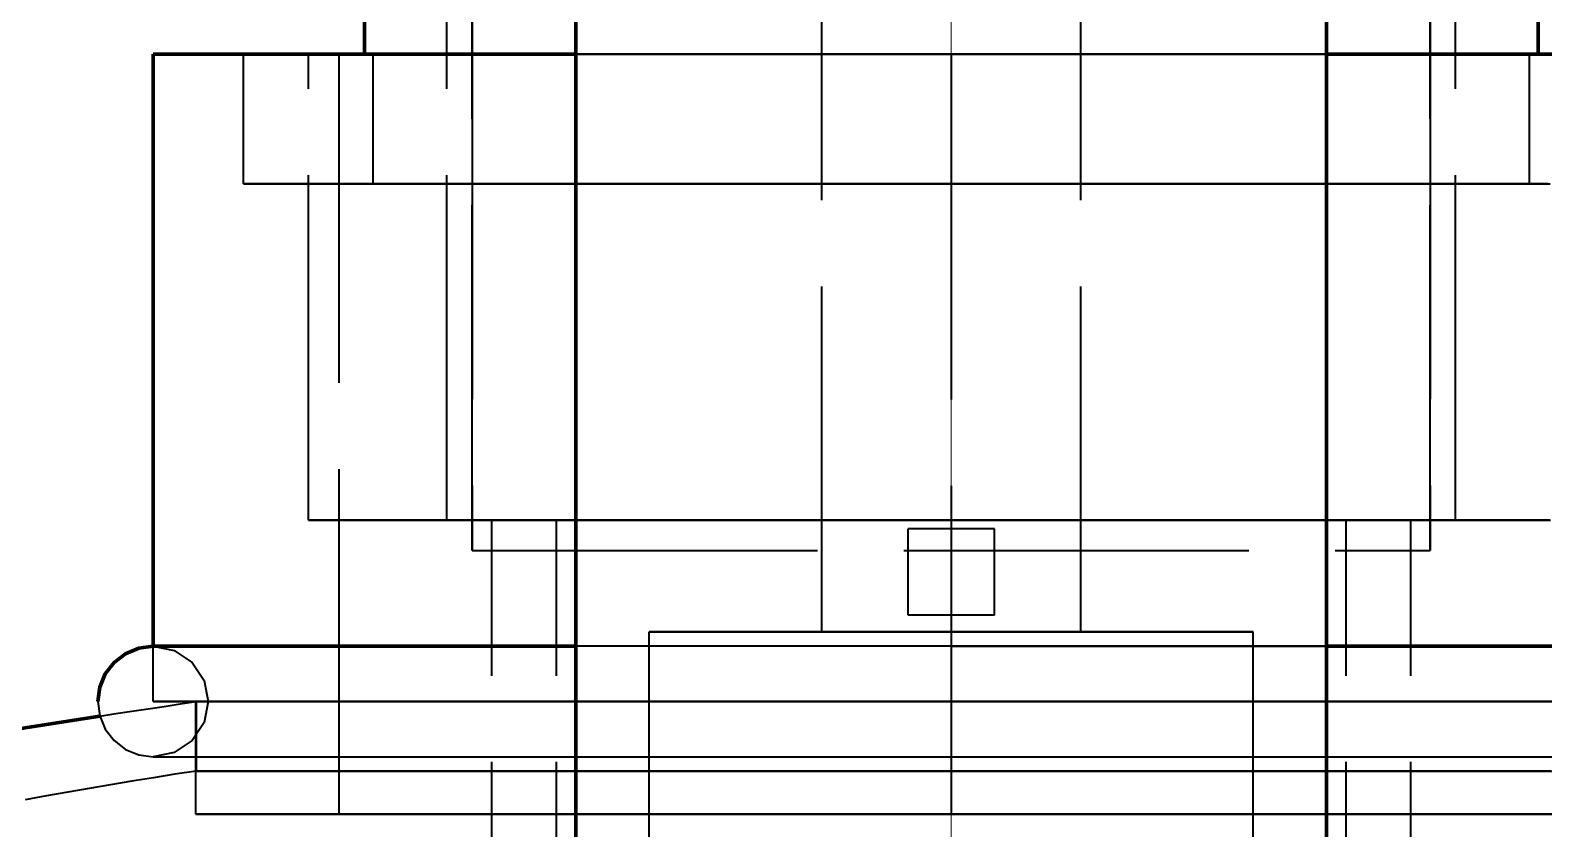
# Model space of a CAD drawing. Header units: millimetres. Extents: x 0 to 2382, y 0 to 420.
# Drawn here: x 306.23 to 323.77, y 339.25 to 348.5 of the extents above; entities that cross this region are included whole.
import ezdxf

# ---------------------------------------------------------------- set-up
doc = ezdxf.new("R2010")
doc.units = ezdxf.units.MM
doc.linetypes.add('IRAM-E-TRAZOS', pattern=[5, 4, -1])
doc.linetypes.add('IRAM-F-TRAZO-PUNTO', pattern=[20, 15, -2, 1, -2])
for name, color, linetype, lineweight in [('01-VISIBLE', 7, 'CONTINUOUS', 70), ('02-OCULTA', 4, 'IRAM-E-TRAZOS', 35), ('03-EJE', 1, 'IRAM-F-TRAZO-PUNTO', 18)]:
    doc.layers.add(name, color=color, linetype=linetype, lineweight=lineweight)

msp = doc.modelspace()

# ---------------------------------------------------------------- linework, layer by layer
at = {"layer": '01-VISIBLE'}
for p, q in [((310.103, 348.221), (310.103, 350.271)), ((323.703, 348.221), (323.703, 350.271)), ((307.653, 341.361), (307.653, 348.221))]:
    msp.add_line(p, q, dxfattribs=at)
for points in [[(312.553, 339.146), (312.553, 339.396), (312.553, 339.646), (312.553, 339.896), (312.553, 340.146), (312.553, 340.396), (312.553, 340.646), (312.553, 340.896), (312.553, 341.146), (312.553, 341.396), (312.553, 341.646), (312.553, 341.896), (312.553, 342.146), (312.553, 342.396), (312.553, 342.646), (312.553, 342.896), (312.553, 343.146), (312.553, 343.396), (312.553, 343.646), (312.553, 343.896), (312.553, 344.146), (312.553, 344.396), (312.553, 344.646), (312.553, 344.896), (312.553, 345.146), (312.553, 345.396), (312.553, 345.646), (312.553, 345.896), (312.553, 346.146), (312.553, 346.396), (312.553, 346.646), (312.553, 346.896), (312.553, 347.146), (312.553, 347.396), (312.553, 347.646), (312.553, 347.896), (312.553, 348.146), (312.553, 348.396), (312.553, 348.646)], [(321.253, 339.146), (321.253, 339.396), (321.253, 339.646), (321.253, 339.896), (321.253, 340.146), (321.253, 340.396), (321.253, 340.646), (321.253, 340.896), (321.253, 341.146), (321.253, 341.396), (321.253, 341.646), (321.253, 341.896), (321.253, 342.146), (321.253, 342.396), (321.253, 342.646), (321.253, 342.896), (321.253, 343.146), (321.253, 343.396), (321.253, 343.646), (321.253, 343.896), (321.253, 344.146), (321.253, 344.396), (321.253, 344.646), (321.253, 344.896), (321.253, 345.146), (321.253, 345.396), (321.253, 345.646), (321.253, 345.896), (321.253, 346.146), (321.253, 346.396), (321.253, 346.646), (321.253, 346.896), (321.253, 347.146), (321.253, 347.396), (321.253, 347.646), (321.253, 347.896), (321.253, 348.146), (321.253, 348.396), (321.253, 348.646)], [(307.653, 348.221), (307.911, 348.221), (308.169, 348.221), (308.427, 348.221), (308.685, 348.221), (308.943, 348.221), (309.201, 348.221), (309.459, 348.221), (309.716, 348.221), (309.974, 348.221), (310.232, 348.221), (310.49, 348.221), (310.748, 348.221), (311.006, 348.221), (311.264, 348.221), (311.522, 348.221), (311.78, 348.221), (312.038, 348.221), (312.295, 348.221), (312.553, 348.221)], [(321.253, 348.221), (321.511, 348.221), (321.769, 348.221), (322.027, 348.221), (322.285, 348.221), (322.543, 348.221), (322.801, 348.221), (323.059, 348.221), (323.316, 348.221), (323.574, 348.221), (323.832, 348.221), (324.09, 348.221), (324.348, 348.221), (324.606, 348.221), (324.864, 348.221), (325.122, 348.221), (325.38, 348.221), (325.638, 348.221), (325.895, 348.221), (326.153, 348.221)], [(307.653, 341.361), (307.488, 341.34), (307.333, 341.276), (307.201, 341.174), (307.099, 341.041), (307.035, 340.887), (307.013, 340.721)], [(309.809, 341.361), (309.54, 341.361), (309.27, 341.361), (309.001, 341.361), (308.731, 341.361), (308.462, 341.361), (308.192, 341.361), (307.923, 341.361), (307.653, 341.361)], [(312.553, 341.361), (312.295, 341.361), (312.038, 341.361), (311.78, 341.361), (311.522, 341.361), (311.264, 341.361), (311.006, 341.361), (310.748, 341.361), (310.49, 341.361), (310.232, 341.361), (309.974, 341.361), (309.716, 341.361), (309.459, 341.361), (309.201, 341.361), (308.943, 341.361), (308.685, 341.361), (308.427, 341.361), (308.169, 341.361), (307.911, 341.361), (307.653, 341.361)], [(326.153, 341.361), (325.895, 341.361), (325.638, 341.361), (325.38, 341.361), (325.122, 341.361), (324.864, 341.361), (324.606, 341.361), (324.348, 341.361), (324.09, 341.361), (323.832, 341.361), (323.574, 341.361), (323.316, 341.361), (323.059, 341.361), (322.801, 341.361), (322.543, 341.361), (322.285, 341.361), (322.027, 341.361), (321.769, 341.361), (321.511, 341.361), (321.253, 341.361)], [(306.047, 340.396), (306.294, 340.437), (306.541, 340.476), (306.789, 340.515), (307.036, 340.553)]]:
    msp.add_lwpolyline(points, dxfattribs=at)
at = {"layer": '02-OCULTA'}
for p, q in [((315.403, 341.53), (315.403, 356.88)), ((318.403, 341.53), (318.403, 356.88)), ((311.353, 354.126), (311.353, 348.224)), ((311.353, 348.221), (311.353, 354.121)), ((322.453, 354.126), (322.453, 348.224)), ((322.453, 348.221), (322.453, 354.121)), ((311.059, 348.221), (311.059, 350.271)), ((322.747, 348.221), (322.747, 350.271)), ((308.703, 346.721), (308.703, 348.221)), ((309.453, 342.821), (309.453, 348.221)), ((309.809, 339.415), (309.809, 348.221)), ((310.203, 346.721), (310.203, 348.221)), ((311.059, 342.821), (311.059, 348.221)), ((311.353, 348.224), (311.353, 342.471)), ((311.353, 348.224), (322.453, 348.224)), ((322.453, 348.221), (311.353, 348.221)), ((311.353, 342.471), (311.353, 348.221)), ((316.903, 348.221), (316.903, 339.415)), ((322.453, 348.224), (322.453, 342.471)), ((322.453, 342.471), (322.453, 348.221)), ((322.747, 342.821), (322.747, 348.221)), ((323.603, 346.721), (323.603, 348.221)), ((311.578, 166.021), (311.578, 342.821)), ((312.328, 166.021), (312.328, 342.821)), ((316.403, 341.721), (316.403, 342.721)), ((316.403, 341.721), (316.403, 342.721)), ((317.403, 342.721), (316.403, 342.721)), ((317.403, 341.721), (317.403, 342.721)), ((317.403, 341.721), (317.403, 342.721)), ((321.478, 166.021), (321.478, 342.821)), ((322.228, 166.021), (322.228, 342.821)), ((311.353, 342.471), (322.453, 342.471)), ((311.353, 342.471), (322.453, 342.471)), ((317.403, 341.721), (316.403, 341.721)), ((313.403, 339.08), (313.403, 341.53)), ((320.403, 339.08), (320.403, 341.53)), ((307.653, 340.721), (307.653, 341.361)), ((308.148, 339.415), (308.148, 340.721)), ((308.153, 340.721), (308.153, 339.915))]:
    msp.add_line(p, q, dxfattribs=at)
for points in [[(316.903, 348.221), (316.653, 348.221), (316.403, 348.221), (316.153, 348.221), (315.903, 348.221), (315.653, 348.221), (315.403, 348.221), (315.153, 348.221), (314.903, 348.221), (314.653, 348.221), (314.403, 348.221), (314.153, 348.221), (313.903, 348.221), (313.653, 348.221), (313.403, 348.221), (313.153, 348.221), (312.903, 348.221), (312.653, 348.221), (312.403, 348.221), (312.153, 348.221), (311.903, 348.221), (311.653, 348.221), (311.403, 348.221), (311.153, 348.221), (310.903, 348.221), (310.653, 348.221), (310.403, 348.221), (310.153, 348.221), (309.903, 348.221), (309.653, 348.221), (309.403, 348.221), (309.153, 348.221), (308.903, 348.221), (308.653, 348.221), (308.403, 348.221), (308.153, 348.221), (307.903, 348.221), (307.653, 348.221)], [(316.903, 348.221), (316.647, 348.221), (316.391, 348.221), (316.135, 348.221), (315.878, 348.221), (315.622, 348.221), (315.366, 348.221), (315.11, 348.221), (314.853, 348.221), (314.597, 348.221), (314.341, 348.221), (314.085, 348.221), (313.828, 348.221), (313.572, 348.221), (313.316, 348.221), (313.06, 348.221), (312.803, 348.221), (312.547, 348.221), (312.291, 348.221), (312.035, 348.221), (311.778, 348.221), (311.522, 348.221), (311.266, 348.221), (311.01, 348.221), (310.753, 348.221), (310.497, 348.221), (310.241, 348.221), (309.985, 348.221), (309.728, 348.221), (309.472, 348.221), (309.216, 348.221), (308.96, 348.221), (308.703, 348.221)], [(308.703, 348.221), (308.956, 348.221), (309.208, 348.221), (309.46, 348.221), (309.713, 348.221), (309.965, 348.221), (310.217, 348.221), (310.469, 348.221), (310.722, 348.221), (310.974, 348.221), (311.226, 348.221), (311.479, 348.221), (311.731, 348.221), (311.983, 348.221), (312.236, 348.221), (312.488, 348.221), (312.74, 348.221), (312.993, 348.221), (313.245, 348.221), (313.497, 348.221), (313.749, 348.221), (314.002, 348.221), (314.254, 348.221), (314.506, 348.221), (314.759, 348.221), (315.011, 348.221), (315.263, 348.221), (315.516, 348.221), (315.768, 348.221), (316.02, 348.221), (316.273, 348.221), (316.525, 348.221), (316.777, 348.221), (317.029, 348.221), (317.282, 348.221), (317.534, 348.221), (317.786, 348.221), (318.039, 348.221), (318.291, 348.221), (318.543, 348.221), (318.796, 348.221), (319.048, 348.221), (319.3, 348.221), (319.553, 348.221), (319.805, 348.221), (320.057, 348.221), (320.309, 348.221), (320.562, 348.221), (320.814, 348.221), (321.066, 348.221), (321.319, 348.221), (321.571, 348.221), (321.823, 348.221), (322.076, 348.221), (322.328, 348.221), (322.58, 348.221), (322.833, 348.221), (323.085, 348.221), (323.337, 348.221), (323.589, 348.221), (323.842, 348.221)], [(316.903, 348.221), (316.646, 348.221), (316.39, 348.221), (316.133, 348.221), (315.876, 348.221), (315.619, 348.221), (315.362, 348.221), (315.105, 348.221), (314.848, 348.221), (314.591, 348.221), (314.334, 348.221), (314.077, 348.221), (313.821, 348.221), (313.564, 348.221), (313.307, 348.221), (313.05, 348.221), (312.793, 348.221), (312.536, 348.221), (312.279, 348.221), (312.022, 348.221), (311.765, 348.221), (311.509, 348.221), (311.252, 348.221), (310.995, 348.221), (310.738, 348.221), (310.481, 348.221), (310.224, 348.221), (309.967, 348.221), (309.71, 348.221), (309.453, 348.221)], [(309.453, 348.221), (309.706, 348.221), (309.958, 348.221), (310.211, 348.221), (310.464, 348.221), (310.716, 348.221), (310.969, 348.221), (311.221, 348.221), (311.474, 348.221), (311.726, 348.221), (311.979, 348.221), (312.231, 348.221), (312.484, 348.221), (312.736, 348.221), (312.989, 348.221), (313.241, 348.221), (313.494, 348.221), (313.747, 348.221), (313.999, 348.221), (314.252, 348.221), (314.504, 348.221), (314.757, 348.221), (315.009, 348.221), (315.262, 348.221), (315.514, 348.221), (315.767, 348.221), (316.019, 348.221), (316.272, 348.221), (316.525, 348.221), (316.777, 348.221), (317.03, 348.221), (317.282, 348.221), (317.535, 348.221), (317.787, 348.221), (318.04, 348.221), (318.292, 348.221), (318.545, 348.221), (318.797, 348.221), (319.05, 348.221), (319.302, 348.221), (319.555, 348.221), (319.808, 348.221), (320.06, 348.221), (320.313, 348.221), (320.565, 348.221), (320.818, 348.221), (321.07, 348.221), (321.323, 348.221), (321.575, 348.221), (321.828, 348.221), (322.08, 348.221), (322.333, 348.221), (322.586, 348.221), (322.838, 348.221), (323.091, 348.221), (323.343, 348.221), (323.596, 348.221), (323.848, 348.221)], [(316.903, 348.221), (316.65, 348.221), (316.397, 348.221), (316.143, 348.221), (315.89, 348.221), (315.637, 348.221), (315.383, 348.221), (315.13, 348.221), (314.876, 348.221), (314.623, 348.221), (314.37, 348.221), (314.116, 348.221), (313.863, 348.221), (313.61, 348.221), (313.356, 348.221), (313.103, 348.221), (312.85, 348.221), (312.596, 348.221), (312.343, 348.221), (312.09, 348.221), (311.836, 348.221), (311.583, 348.221), (311.329, 348.221), (311.076, 348.221), (310.823, 348.221), (310.569, 348.221), (310.316, 348.221), (310.063, 348.221), (309.809, 348.221)], [(309.809, 348.221), (310.063, 348.221), (310.316, 348.221), (310.569, 348.221), (310.823, 348.221), (311.076, 348.221), (311.329, 348.221), (311.583, 348.221), (311.836, 348.221), (312.09, 348.221), (312.343, 348.221), (312.596, 348.221), (312.85, 348.221), (313.103, 348.221), (313.356, 348.221), (313.61, 348.221), (313.863, 348.221), (314.116, 348.221), (314.37, 348.221), (314.623, 348.221), (314.876, 348.221), (315.13, 348.221), (315.383, 348.221), (315.637, 348.221), (315.89, 348.221), (316.143, 348.221), (316.397, 348.221), (316.65, 348.221), (316.903, 348.221), (317.157, 348.221), (317.41, 348.221), (317.663, 348.221), (317.917, 348.221), (318.17, 348.221), (318.423, 348.221), (318.677, 348.221), (318.93, 348.221), (319.184, 348.221), (319.437, 348.221), (319.69, 348.221), (319.944, 348.221), (320.197, 348.221), (320.45, 348.221), (320.704, 348.221), (320.957, 348.221), (321.21, 348.221), (321.464, 348.221), (321.717, 348.221), (321.97, 348.221), (322.224, 348.221), (322.477, 348.221), (322.731, 348.221), (322.984, 348.221), (323.237, 348.221), (323.491, 348.221), (323.744, 348.221), (323.997, 348.221)], [(316.903, 348.221), (316.651, 348.221), (316.4, 348.221), (316.148, 348.221), (315.896, 348.221), (315.644, 348.221), (315.392, 348.221), (315.14, 348.221), (314.889, 348.221), (314.637, 348.221), (314.385, 348.221), (314.133, 348.221), (313.881, 348.221), (313.629, 348.221), (313.377, 348.221), (313.126, 348.221), (312.874, 348.221), (312.622, 348.221), (312.37, 348.221), (312.118, 348.221), (311.866, 348.221), (311.614, 348.221), (311.363, 348.221), (311.111, 348.221), (310.859, 348.221), (310.607, 348.221), (310.355, 348.221), (310.103, 348.221)], [(310.103, 348.221), (310.355, 348.221), (310.607, 348.221), (310.859, 348.221), (311.111, 348.221), (311.363, 348.221), (311.614, 348.221), (311.866, 348.221), (312.118, 348.221), (312.37, 348.221), (312.622, 348.221), (312.874, 348.221), (313.126, 348.221), (313.377, 348.221), (313.629, 348.221), (313.881, 348.221), (314.133, 348.221), (314.385, 348.221), (314.637, 348.221), (314.889, 348.221), (315.14, 348.221), (315.392, 348.221), (315.644, 348.221), (315.896, 348.221), (316.148, 348.221), (316.4, 348.221), (316.651, 348.221), (316.903, 348.221), (317.155, 348.221), (317.407, 348.221), (317.659, 348.221), (317.911, 348.221), (318.163, 348.221), (318.414, 348.221), (318.666, 348.221), (318.918, 348.221), (319.17, 348.221), (319.422, 348.221), (319.674, 348.221), (319.926, 348.221), (320.177, 348.221), (320.429, 348.221), (320.681, 348.221), (320.933, 348.221), (321.185, 348.221), (321.437, 348.221), (321.689, 348.221), (321.94, 348.221), (322.192, 348.221), (322.444, 348.221), (322.696, 348.221), (322.948, 348.221), (323.2, 348.221), (323.451, 348.221), (323.703, 348.221)], [(316.903, 348.221), (316.646, 348.221), (316.388, 348.221), (316.13, 348.221), (315.873, 348.221), (315.615, 348.221), (315.357, 348.221), (315.099, 348.221), (314.842, 348.221), (314.584, 348.221), (314.326, 348.221), (314.069, 348.221), (313.811, 348.221), (313.553, 348.221), (313.296, 348.221), (313.038, 348.221), (312.78, 348.221), (312.523, 348.221), (312.265, 348.221), (312.007, 348.221), (311.749, 348.221), (311.492, 348.221), (311.234, 348.221), (310.976, 348.221), (310.719, 348.221), (310.461, 348.221), (310.203, 348.221)], [(310.203, 348.221), (310.456, 348.221), (310.709, 348.221), (310.962, 348.221), (311.215, 348.221), (311.467, 348.221), (311.72, 348.221), (311.973, 348.221), (312.226, 348.221), (312.479, 348.221), (312.732, 348.221), (312.984, 348.221), (313.237, 348.221), (313.49, 348.221), (313.743, 348.221), (313.996, 348.221), (314.249, 348.221), (314.501, 348.221), (314.754, 348.221), (315.007, 348.221), (315.26, 348.221), (315.513, 348.221), (315.766, 348.221), (316.018, 348.221), (316.271, 348.221), (316.524, 348.221), (316.777, 348.221), (317.03, 348.221), (317.283, 348.221), (317.535, 348.221), (317.788, 348.221), (318.041, 348.221), (318.294, 348.221), (318.547, 348.221), (318.8, 348.221), (319.052, 348.221), (319.305, 348.221), (319.558, 348.221), (319.811, 348.221), (320.064, 348.221), (320.317, 348.221), (320.569, 348.221), (320.822, 348.221), (321.075, 348.221), (321.328, 348.221), (321.581, 348.221), (321.834, 348.221), (322.086, 348.221), (322.339, 348.221), (322.592, 348.221), (322.845, 348.221), (323.098, 348.221), (323.351, 348.221), (323.603, 348.221)], [(316.903, 348.221), (316.649, 348.221), (316.395, 348.221), (316.141, 348.221), (315.887, 348.221), (315.633, 348.221), (315.379, 348.221), (315.125, 348.221), (314.871, 348.221), (314.617, 348.221), (314.362, 348.221), (314.108, 348.221), (313.854, 348.221), (313.6, 348.221), (313.346, 348.221), (313.092, 348.221), (312.838, 348.221), (312.584, 348.221), (312.33, 348.221), (312.076, 348.221), (311.822, 348.221), (311.568, 348.221), (311.313, 348.221), (311.059, 348.221)], [(311.059, 348.221), (311.313, 348.221), (311.568, 348.221), (311.822, 348.221), (312.076, 348.221), (312.33, 348.221), (312.584, 348.221), (312.838, 348.221), (313.092, 348.221), (313.346, 348.221), (313.6, 348.221), (313.854, 348.221), (314.108, 348.221), (314.362, 348.221), (314.617, 348.221), (314.871, 348.221), (315.125, 348.221), (315.379, 348.221), (315.633, 348.221), (315.887, 348.221), (316.141, 348.221), (316.395, 348.221), (316.649, 348.221), (316.903, 348.221), (317.157, 348.221), (317.412, 348.221), (317.666, 348.221), (317.92, 348.221), (318.174, 348.221), (318.428, 348.221), (318.682, 348.221), (318.936, 348.221), (319.19, 348.221), (319.444, 348.221), (319.698, 348.221), (319.952, 348.221), (320.206, 348.221), (320.461, 348.221), (320.715, 348.221), (320.969, 348.221), (321.223, 348.221), (321.477, 348.221), (321.731, 348.221), (321.985, 348.221), (322.239, 348.221), (322.493, 348.221), (322.747, 348.221)], [(316.903, 348.221), (316.649, 348.221), (316.395, 348.221), (316.141, 348.221), (315.887, 348.221), (315.633, 348.221), (315.379, 348.221), (315.125, 348.221), (314.871, 348.221), (314.617, 348.221), (314.362, 348.221), (314.108, 348.221), (313.854, 348.221), (313.6, 348.221), (313.346, 348.221), (313.092, 348.221), (312.838, 348.221), (312.584, 348.221), (312.33, 348.221), (312.076, 348.221), (311.822, 348.221), (311.568, 348.221), (311.313, 348.221), (311.059, 348.221)], [(311.059, 348.221), (311.313, 348.221), (311.568, 348.221), (311.822, 348.221), (312.076, 348.221), (312.33, 348.221), (312.584, 348.221), (312.838, 348.221), (313.092, 348.221), (313.346, 348.221), (313.6, 348.221), (313.854, 348.221), (314.108, 348.221), (314.362, 348.221), (314.617, 348.221), (314.871, 348.221), (315.125, 348.221), (315.379, 348.221), (315.633, 348.221), (315.887, 348.221), (316.141, 348.221), (316.395, 348.221), (316.649, 348.221), (316.903, 348.221), (317.157, 348.221), (317.412, 348.221), (317.666, 348.221), (317.92, 348.221), (318.174, 348.221), (318.428, 348.221), (318.682, 348.221), (318.936, 348.221), (319.19, 348.221), (319.444, 348.221), (319.698, 348.221), (319.952, 348.221), (320.206, 348.221), (320.461, 348.221), (320.715, 348.221), (320.969, 348.221), (321.223, 348.221), (321.477, 348.221), (321.731, 348.221), (321.985, 348.221), (322.239, 348.221), (322.493, 348.221), (322.747, 348.221)], [(312.553, 348.221), (312.809, 348.221), (313.065, 348.221), (313.321, 348.221), (313.577, 348.221), (313.833, 348.221), (314.089, 348.221), (314.345, 348.221), (314.6, 348.221), (314.856, 348.221), (315.112, 348.221), (315.368, 348.221), (315.624, 348.221), (315.88, 348.221), (316.136, 348.221), (316.392, 348.221), (316.647, 348.221), (316.903, 348.221), (317.159, 348.221), (317.415, 348.221), (317.671, 348.221), (317.927, 348.221), (318.183, 348.221), (318.439, 348.221), (318.695, 348.221), (318.95, 348.221), (319.206, 348.221), (319.462, 348.221), (319.718, 348.221), (319.974, 348.221), (320.23, 348.221), (320.486, 348.221), (320.742, 348.221), (320.997, 348.221), (321.253, 348.221)], [(323.997, 348.221), (323.744, 348.221), (323.491, 348.221), (323.237, 348.221), (322.984, 348.221), (322.731, 348.221), (322.477, 348.221), (322.224, 348.221), (321.97, 348.221), (321.717, 348.221), (321.464, 348.221), (321.21, 348.221), (320.957, 348.221), (320.704, 348.221), (320.45, 348.221), (320.197, 348.221), (319.944, 348.221), (319.69, 348.221), (319.437, 348.221), (319.184, 348.221), (318.93, 348.221), (318.677, 348.221), (318.423, 348.221), (318.17, 348.221), (317.917, 348.221), (317.663, 348.221), (317.41, 348.221), (317.157, 348.221), (316.903, 348.221)], [(323.903, 348.221), (323.653, 348.221), (323.403, 348.221), (323.153, 348.221), (322.903, 348.221), (322.653, 348.221), (322.403, 348.221), (322.153, 348.221), (321.903, 348.221), (321.653, 348.221), (321.403, 348.221), (321.153, 348.221), (320.903, 348.221), (320.653, 348.221), (320.403, 348.221), (320.153, 348.221), (319.903, 348.221), (319.653, 348.221), (319.403, 348.221), (319.153, 348.221), (318.903, 348.221), (318.653, 348.221), (318.403, 348.221), (318.153, 348.221), (317.903, 348.221), (317.653, 348.221), (317.403, 348.221), (317.153, 348.221), (316.903, 348.221)], [(323.84, 348.221), (323.583, 348.221), (323.326, 348.221), (323.069, 348.221), (322.812, 348.221), (322.555, 348.221), (322.298, 348.221), (322.041, 348.221), (321.784, 348.221), (321.527, 348.221), (321.271, 348.221), (321.014, 348.221), (320.757, 348.221), (320.5, 348.221), (320.243, 348.221), (319.986, 348.221), (319.729, 348.221), (319.472, 348.221), (319.215, 348.221), (318.959, 348.221), (318.702, 348.221), (318.445, 348.221), (318.188, 348.221), (317.931, 348.221), (317.674, 348.221), (317.417, 348.221), (317.16, 348.221), (316.903, 348.221)], [(322.747, 348.221), (322.493, 348.221), (322.239, 348.221), (321.985, 348.221), (321.731, 348.221), (321.477, 348.221), (321.223, 348.221), (320.969, 348.221), (320.715, 348.221), (320.461, 348.221), (320.206, 348.221), (319.952, 348.221), (319.698, 348.221), (319.444, 348.221), (319.19, 348.221), (318.936, 348.221), (318.682, 348.221), (318.428, 348.221), (318.174, 348.221), (317.92, 348.221), (317.666, 348.221), (317.412, 348.221), (317.157, 348.221), (316.903, 348.221)], [(323.703, 348.221), (323.451, 348.221), (323.2, 348.221), (322.948, 348.221), (322.696, 348.221), (322.444, 348.221), (322.192, 348.221), (321.94, 348.221), (321.689, 348.221), (321.437, 348.221), (321.185, 348.221), (320.933, 348.221), (320.681, 348.221), (320.429, 348.221), (320.177, 348.221), (319.926, 348.221), (319.674, 348.221), (319.422, 348.221), (319.17, 348.221), (318.918, 348.221), (318.666, 348.221), (318.414, 348.221), (318.163, 348.221), (317.911, 348.221), (317.659, 348.221), (317.407, 348.221), (317.155, 348.221), (316.903, 348.221)], [(322.747, 348.221), (322.493, 348.221), (322.239, 348.221), (321.985, 348.221), (321.731, 348.221), (321.477, 348.221), (321.223, 348.221), (320.969, 348.221), (320.715, 348.221), (320.461, 348.221), (320.206, 348.221), (319.952, 348.221), (319.698, 348.221), (319.444, 348.221), (319.19, 348.221), (318.936, 348.221), (318.682, 348.221), (318.428, 348.221), (318.174, 348.221), (317.92, 348.221), (317.666, 348.221), (317.412, 348.221), (317.157, 348.221), (316.903, 348.221)], [(323.822, 348.221), (323.566, 348.221), (323.31, 348.221), (323.053, 348.221), (322.797, 348.221), (322.541, 348.221), (322.285, 348.221), (322.028, 348.221), (321.772, 348.221), (321.516, 348.221), (321.26, 348.221), (321.003, 348.221), (320.747, 348.221), (320.491, 348.221), (320.235, 348.221), (319.978, 348.221), (319.722, 348.221), (319.466, 348.221), (319.21, 348.221), (318.953, 348.221), (318.697, 348.221), (318.441, 348.221), (318.185, 348.221), (317.928, 348.221), (317.672, 348.221), (317.416, 348.221), (317.16, 348.221), (316.903, 348.221)], [(323.603, 348.221), (323.346, 348.221), (323.088, 348.221), (322.83, 348.221), (322.573, 348.221), (322.315, 348.221), (322.057, 348.221), (321.799, 348.221), (321.542, 348.221), (321.284, 348.221), (321.026, 348.221), (320.769, 348.221), (320.511, 348.221), (320.253, 348.221), (319.996, 348.221), (319.738, 348.221), (319.48, 348.221), (319.223, 348.221), (318.965, 348.221), (318.707, 348.221), (318.449, 348.221), (318.192, 348.221), (317.934, 348.221), (317.676, 348.221), (317.419, 348.221), (317.161, 348.221), (316.903, 348.221)], [(316.903, 346.721), (316.647, 346.721), (316.391, 346.721), (316.135, 346.721), (315.878, 346.721), (315.622, 346.721), (315.366, 346.721), (315.11, 346.721), (314.853, 346.721), (314.597, 346.721), (314.341, 346.721), (314.085, 346.721), (313.828, 346.721), (313.572, 346.721), (313.316, 346.721), (313.06, 346.721), (312.803, 346.721), (312.547, 346.721), (312.291, 346.721), (312.035, 346.721), (311.778, 346.721), (311.522, 346.721), (311.266, 346.721), (311.01, 346.721), (310.753, 346.721), (310.497, 346.721), (310.241, 346.721), (309.985, 346.721), (309.728, 346.721), (309.472, 346.721), (309.216, 346.721), (308.96, 346.721), (308.703, 346.721)], [(308.703, 346.721), (308.956, 346.721), (309.208, 346.721), (309.46, 346.721), (309.713, 346.721), (309.965, 346.721), (310.217, 346.721), (310.469, 346.721), (310.722, 346.721), (310.974, 346.721), (311.226, 346.721), (311.479, 346.721), (311.731, 346.721), (311.983, 346.721), (312.236, 346.721), (312.488, 346.721), (312.74, 346.721), (312.993, 346.721), (313.245, 346.721), (313.497, 346.721), (313.749, 346.721), (314.002, 346.721), (314.254, 346.721), (314.506, 346.721), (314.759, 346.721), (315.011, 346.721), (315.263, 346.721), (315.516, 346.721), (315.768, 346.721), (316.02, 346.721), (316.273, 346.721), (316.525, 346.721), (316.777, 346.721), (317.029, 346.721), (317.282, 346.721), (317.534, 346.721), (317.786, 346.721), (318.039, 346.721), (318.291, 346.721), (318.543, 346.721), (318.796, 346.721), (319.048, 346.721), (319.3, 346.721), (319.553, 346.721), (319.805, 346.721), (320.057, 346.721), (320.309, 346.721), (320.562, 346.721), (320.814, 346.721), (321.066, 346.721), (321.319, 346.721), (321.571, 346.721), (321.823, 346.721), (322.076, 346.721), (322.328, 346.721), (322.58, 346.721), (322.833, 346.721), (323.085, 346.721), (323.337, 346.721), (323.589, 346.721), (323.842, 346.721)], [(316.903, 346.721), (316.646, 346.721), (316.388, 346.721), (316.13, 346.721), (315.873, 346.721), (315.615, 346.721), (315.357, 346.721), (315.099, 346.721), (314.842, 346.721), (314.584, 346.721), (314.326, 346.721), (314.069, 346.721), (313.811, 346.721), (313.553, 346.721), (313.296, 346.721), (313.038, 346.721), (312.78, 346.721), (312.523, 346.721), (312.265, 346.721), (312.007, 346.721), (311.749, 346.721), (311.492, 346.721), (311.234, 346.721), (310.976, 346.721), (310.719, 346.721), (310.461, 346.721), (310.203, 346.721)], [(310.203, 346.721), (310.456, 346.721), (310.709, 346.721), (310.962, 346.721), (311.215, 346.721), (311.467, 346.721), (311.72, 346.721), (311.973, 346.721), (312.226, 346.721), (312.479, 346.721), (312.732, 346.721), (312.984, 346.721), (313.237, 346.721), (313.49, 346.721), (313.743, 346.721), (313.996, 346.721), (314.249, 346.721), (314.501, 346.721), (314.754, 346.721), (315.007, 346.721), (315.26, 346.721), (315.513, 346.721), (315.766, 346.721), (316.018, 346.721), (316.271, 346.721), (316.524, 346.721), (316.777, 346.721), (317.03, 346.721), (317.283, 346.721), (317.535, 346.721), (317.788, 346.721), (318.041, 346.721), (318.294, 346.721), (318.547, 346.721), (318.8, 346.721), (319.052, 346.721), (319.305, 346.721), (319.558, 346.721), (319.811, 346.721), (320.064, 346.721), (320.317, 346.721), (320.569, 346.721), (320.822, 346.721), (321.075, 346.721), (321.328, 346.721), (321.581, 346.721), (321.834, 346.721), (322.086, 346.721), (322.339, 346.721), (322.592, 346.721), (322.845, 346.721), (323.098, 346.721), (323.351, 346.721), (323.603, 346.721)], [(323.822, 346.721), (323.566, 346.721), (323.31, 346.721), (323.053, 346.721), (322.797, 346.721), (322.541, 346.721), (322.285, 346.721), (322.028, 346.721), (321.772, 346.721), (321.516, 346.721), (321.26, 346.721), (321.003, 346.721), (320.747, 346.721), (320.491, 346.721), (320.235, 346.721), (319.978, 346.721), (319.722, 346.721), (319.466, 346.721), (319.21, 346.721), (318.953, 346.721), (318.697, 346.721), (318.441, 346.721), (318.185, 346.721), (317.928, 346.721), (317.672, 346.721), (317.416, 346.721), (317.16, 346.721), (316.903, 346.721)], [(323.603, 346.721), (323.346, 346.721), (323.088, 346.721), (322.83, 346.721), (322.573, 346.721), (322.315, 346.721), (322.057, 346.721), (321.799, 346.721), (321.542, 346.721), (321.284, 346.721), (321.026, 346.721), (320.769, 346.721), (320.511, 346.721), (320.253, 346.721), (319.996, 346.721), (319.738, 346.721), (319.48, 346.721), (319.223, 346.721), (318.965, 346.721), (318.707, 346.721), (318.449, 346.721), (318.192, 346.721), (317.934, 346.721), (317.676, 346.721), (317.419, 346.721), (317.161, 346.721), (316.903, 346.721)], [(316.903, 342.821), (316.646, 342.821), (316.39, 342.821), (316.133, 342.821), (315.876, 342.821), (315.619, 342.821), (315.362, 342.821), (315.105, 342.821), (314.848, 342.821), (314.591, 342.821), (314.334, 342.821), (314.077, 342.821), (313.821, 342.821), (313.564, 342.821), (313.307, 342.821), (313.05, 342.821), (312.793, 342.821), (312.536, 342.821), (312.279, 342.821), (312.022, 342.821), (311.765, 342.821), (311.509, 342.821), (311.252, 342.821), (310.995, 342.821), (310.738, 342.821), (310.481, 342.821), (310.224, 342.821), (309.967, 342.821), (309.71, 342.821), (309.453, 342.821)], [(309.453, 342.821), (309.706, 342.821), (309.958, 342.821), (310.211, 342.821), (310.464, 342.821), (310.716, 342.821), (310.969, 342.821), (311.221, 342.821), (311.474, 342.821), (311.726, 342.821), (311.979, 342.821), (312.231, 342.821), (312.484, 342.821), (312.736, 342.821), (312.989, 342.821), (313.241, 342.821), (313.494, 342.821), (313.747, 342.821), (313.999, 342.821), (314.252, 342.821), (314.504, 342.821), (314.757, 342.821), (315.009, 342.821), (315.262, 342.821), (315.514, 342.821), (315.767, 342.821), (316.019, 342.821), (316.272, 342.821), (316.525, 342.821), (316.777, 342.821), (317.03, 342.821), (317.282, 342.821), (317.535, 342.821), (317.787, 342.821), (318.04, 342.821), (318.292, 342.821), (318.545, 342.821), (318.797, 342.821), (319.05, 342.821), (319.302, 342.821), (319.555, 342.821), (319.808, 342.821), (320.06, 342.821), (320.313, 342.821), (320.565, 342.821), (320.818, 342.821), (321.07, 342.821), (321.323, 342.821), (321.575, 342.821), (321.828, 342.821), (322.08, 342.821), (322.333, 342.821), (322.586, 342.821), (322.838, 342.821), (323.091, 342.821), (323.343, 342.821), (323.596, 342.821), (323.848, 342.821)], [(316.903, 342.821), (316.649, 342.821), (316.395, 342.821), (316.141, 342.821), (315.887, 342.821), (315.633, 342.821), (315.379, 342.821), (315.125, 342.821), (314.871, 342.821), (314.617, 342.821), (314.362, 342.821), (314.108, 342.821), (313.854, 342.821), (313.6, 342.821), (313.346, 342.821), (313.092, 342.821), (312.838, 342.821), (312.584, 342.821), (312.33, 342.821), (312.076, 342.821), (311.822, 342.821), (311.568, 342.821), (311.313, 342.821), (311.059, 342.821)], [(311.059, 342.821), (311.313, 342.821), (311.568, 342.821), (311.822, 342.821), (312.076, 342.821), (312.33, 342.821), (312.584, 342.821), (312.838, 342.821), (313.092, 342.821), (313.346, 342.821), (313.6, 342.821), (313.854, 342.821), (314.108, 342.821), (314.362, 342.821), (314.617, 342.821), (314.871, 342.821), (315.125, 342.821), (315.379, 342.821), (315.633, 342.821), (315.887, 342.821), (316.141, 342.821), (316.395, 342.821), (316.649, 342.821), (316.903, 342.821), (317.157, 342.821), (317.412, 342.821), (317.666, 342.821), (317.92, 342.821), (318.174, 342.821), (318.428, 342.821), (318.682, 342.821), (318.936, 342.821), (319.19, 342.821), (319.444, 342.821), (319.698, 342.821), (319.952, 342.821), (320.206, 342.821), (320.461, 342.821), (320.715, 342.821), (320.969, 342.821), (321.223, 342.821), (321.477, 342.821), (321.731, 342.821), (321.985, 342.821), (322.239, 342.821), (322.493, 342.821), (322.747, 342.821)], [(316.903, 342.821), (316.65, 342.821), (316.396, 342.821), (316.143, 342.821), (315.889, 342.821), (315.635, 342.821), (315.382, 342.821), (315.128, 342.821), (314.875, 342.821), (314.621, 342.821), (314.368, 342.821), (314.114, 342.821), (313.86, 342.821), (313.607, 342.821), (313.353, 342.821), (313.1, 342.821), (312.846, 342.821), (312.593, 342.821), (312.339, 342.821), (312.085, 342.821), (311.832, 342.821), (311.578, 342.821)], [(311.578, 342.821), (311.832, 342.821), (312.085, 342.821), (312.339, 342.821), (312.593, 342.821), (312.846, 342.821), (313.1, 342.821), (313.353, 342.821), (313.607, 342.821), (313.86, 342.821), (314.114, 342.821), (314.368, 342.821), (314.621, 342.821), (314.875, 342.821), (315.128, 342.821), (315.382, 342.821), (315.635, 342.821), (315.889, 342.821), (316.143, 342.821), (316.396, 342.821), (316.65, 342.821), (316.903, 342.821), (317.157, 342.821), (317.41, 342.821), (317.664, 342.821), (317.918, 342.821), (318.171, 342.821), (318.425, 342.821), (318.678, 342.821), (318.932, 342.821), (319.185, 342.821), (319.439, 342.821), (319.693, 342.821), (319.946, 342.821), (320.2, 342.821), (320.453, 342.821), (320.707, 342.821), (320.96, 342.821), (321.214, 342.821), (321.468, 342.821), (321.721, 342.821), (321.975, 342.821), (322.228, 342.821)], [(316.903, 342.821), (316.649, 342.821), (316.395, 342.821), (316.141, 342.821), (315.887, 342.821), (315.632, 342.821), (315.378, 342.821), (315.124, 342.821), (314.87, 342.821), (314.616, 342.821), (314.362, 342.821), (314.107, 342.821), (313.853, 342.821), (313.599, 342.821), (313.345, 342.821), (313.091, 342.821), (312.837, 342.821), (312.582, 342.821), (312.328, 342.821)], [(312.328, 342.821), (312.582, 342.821), (312.837, 342.821), (313.091, 342.821), (313.345, 342.821), (313.599, 342.821), (313.853, 342.821), (314.107, 342.821), (314.362, 342.821), (314.616, 342.821), (314.87, 342.821), (315.124, 342.821), (315.378, 342.821), (315.632, 342.821), (315.887, 342.821), (316.141, 342.821), (316.395, 342.821), (316.649, 342.821), (316.903, 342.821), (317.157, 342.821), (317.412, 342.821), (317.666, 342.821), (317.92, 342.821), (318.174, 342.821), (318.428, 342.821), (318.682, 342.821), (318.937, 342.821), (319.191, 342.821), (319.445, 342.821), (319.699, 342.821), (319.953, 342.821), (320.207, 342.821), (320.462, 342.821), (320.716, 342.821), (320.97, 342.821), (321.224, 342.821), (321.478, 342.821)], [(316.903, 342.721), (316.82, 342.721), (316.737, 342.721), (316.653, 342.721), (316.57, 342.721), (316.487, 342.721), (316.403, 342.721)], [(323.84, 342.821), (323.583, 342.821), (323.326, 342.821), (323.069, 342.821), (322.812, 342.821), (322.555, 342.821), (322.298, 342.821), (322.041, 342.821), (321.784, 342.821), (321.527, 342.821), (321.271, 342.821), (321.014, 342.821), (320.757, 342.821), (320.5, 342.821), (320.243, 342.821), (319.986, 342.821), (319.729, 342.821), (319.472, 342.821), (319.215, 342.821), (318.959, 342.821), (318.702, 342.821), (318.445, 342.821), (318.188, 342.821), (317.931, 342.821), (317.674, 342.821), (317.417, 342.821), (317.16, 342.821), (316.903, 342.821)], [(322.747, 342.821), (322.493, 342.821), (322.239, 342.821), (321.985, 342.821), (321.731, 342.821), (321.477, 342.821), (321.223, 342.821), (320.969, 342.821), (320.715, 342.821), (320.461, 342.821), (320.206, 342.821), (319.952, 342.821), (319.698, 342.821), (319.444, 342.821), (319.19, 342.821), (318.936, 342.821), (318.682, 342.821), (318.428, 342.821), (318.174, 342.821), (317.92, 342.821), (317.666, 342.821), (317.412, 342.821), (317.157, 342.821), (316.903, 342.821)], [(322.228, 342.821), (321.975, 342.821), (321.721, 342.821), (321.468, 342.821), (321.214, 342.821), (320.96, 342.821), (320.707, 342.821), (320.453, 342.821), (320.2, 342.821), (319.946, 342.821), (319.693, 342.821), (319.439, 342.821), (319.185, 342.821), (318.932, 342.821), (318.678, 342.821), (318.425, 342.821), (318.171, 342.821), (317.918, 342.821), (317.664, 342.821), (317.41, 342.821), (317.157, 342.821), (316.903, 342.821)], [(321.478, 342.821), (321.224, 342.821), (320.97, 342.821), (320.716, 342.821), (320.462, 342.821), (320.207, 342.821), (319.953, 342.821), (319.699, 342.821), (319.445, 342.821), (319.191, 342.821), (318.937, 342.821), (318.682, 342.821), (318.428, 342.821), (318.174, 342.821), (317.92, 342.821), (317.666, 342.821), (317.412, 342.821), (317.157, 342.821), (316.903, 342.821)], [(317.403, 342.721), (317.32, 342.721), (317.237, 342.721), (317.153, 342.721), (317.07, 342.721), (316.987, 342.721), (316.903, 342.721)], [(316.903, 341.721), (316.82, 341.721), (316.737, 341.721), (316.653, 341.721), (316.57, 341.721), (316.487, 341.721), (316.403, 341.721)], [(317.403, 341.721), (317.32, 341.721), (317.237, 341.721), (317.153, 341.721), (317.07, 341.721), (316.987, 341.721), (316.903, 341.721)], [(316.903, 341.53), (316.653, 341.53), (316.403, 341.53), (316.153, 341.53), (315.903, 341.53), (315.653, 341.53), (315.403, 341.53), (315.153, 341.53), (314.903, 341.53), (314.653, 341.53), (314.403, 341.53), (314.153, 341.53), (313.903, 341.53), (313.653, 341.53), (313.403, 341.53)], [(313.403, 341.53), (313.653, 341.53), (313.903, 341.53), (314.153, 341.53), (314.403, 341.53), (314.653, 341.53), (314.903, 341.53), (315.153, 341.53), (315.403, 341.53), (315.653, 341.53), (315.903, 341.53), (316.153, 341.53), (316.403, 341.53), (316.653, 341.53), (316.903, 341.53), (317.153, 341.53), (317.403, 341.53), (317.653, 341.53), (317.903, 341.53), (318.153, 341.53), (318.403, 341.53), (318.653, 341.53), (318.903, 341.53), (319.153, 341.53), (319.403, 341.53), (319.653, 341.53), (319.903, 341.53), (320.153, 341.53), (320.403, 341.53)], [(316.903, 341.53), (316.653, 341.53), (316.403, 341.53), (316.153, 341.53), (315.903, 341.53), (315.653, 341.53), (315.403, 341.53)], [(315.403, 341.53), (315.653, 341.53), (315.903, 341.53), (316.153, 341.53), (316.403, 341.53), (316.653, 341.53), (316.903, 341.53), (317.153, 341.53), (317.403, 341.53), (317.653, 341.53), (317.903, 341.53), (318.153, 341.53), (318.403, 341.53)], [(320.403, 341.53), (320.134, 341.53), (319.865, 341.53), (319.596, 341.53), (319.326, 341.53), (319.057, 341.53), (318.788, 341.53), (318.519, 341.53), (318.249, 341.53), (317.98, 341.53), (317.711, 341.53), (317.442, 341.53), (317.173, 341.53), (316.903, 341.53)], [(318.403, 341.53), (318.153, 341.53), (317.903, 341.53), (317.653, 341.53), (317.403, 341.53), (317.153, 341.53), (316.903, 341.53)], [(307.653, 341.361), (307.898, 341.313), (308.106, 341.174), (308.245, 340.966), (308.293, 340.721), (308.245, 340.477), (308.106, 340.269), (307.898, 340.13), (307.653, 340.081)], [(316.903, 341.361), (316.65, 341.361), (316.397, 341.361), (316.143, 341.361), (315.89, 341.361), (315.637, 341.361), (315.383, 341.361), (315.13, 341.361), (314.876, 341.361), (314.623, 341.361), (314.37, 341.361), (314.116, 341.361), (313.863, 341.361), (313.61, 341.361), (313.356, 341.361), (313.103, 341.361), (312.85, 341.361), (312.596, 341.361), (312.343, 341.361), (312.09, 341.361), (311.836, 341.361), (311.583, 341.361), (311.329, 341.361), (311.076, 341.361), (310.823, 341.361), (310.569, 341.361), (310.316, 341.361), (310.063, 341.361), (309.809, 341.361)], [(321.253, 341.361), (320.997, 341.361), (320.742, 341.361), (320.486, 341.361), (320.23, 341.361), (319.974, 341.361), (319.718, 341.361), (319.462, 341.361), (319.206, 341.361), (318.95, 341.361), (318.695, 341.361), (318.439, 341.361), (318.183, 341.361), (317.927, 341.361), (317.671, 341.361), (317.415, 341.361), (317.159, 341.361), (316.903, 341.361), (316.647, 341.361), (316.392, 341.361), (316.136, 341.361), (315.88, 341.361), (315.624, 341.361), (315.368, 341.361), (315.112, 341.361), (314.856, 341.361), (314.6, 341.361), (314.345, 341.361), (314.089, 341.361), (313.833, 341.361), (313.577, 341.361), (313.321, 341.361), (313.065, 341.361), (312.809, 341.361), (312.553, 341.361)], [(316.903, 341.361), (317.153, 341.361), (317.403, 341.361), (317.653, 341.361), (317.903, 341.361), (318.153, 341.361), (318.403, 341.361), (318.653, 341.361), (318.903, 341.361), (319.153, 341.361), (319.403, 341.361), (319.653, 341.361), (319.903, 341.361), (320.153, 341.361), (320.403, 341.361), (320.653, 341.361), (320.903, 341.361), (321.153, 341.361), (321.403, 341.361), (321.653, 341.361), (321.903, 341.361), (322.153, 341.361), (322.403, 341.361), (322.653, 341.361), (322.903, 341.361), (323.153, 341.361), (323.403, 341.361), (323.653, 341.361), (323.903, 341.361)], [(307.013, 340.721), (307.035, 340.556), (307.099, 340.401), (307.201, 340.269), (307.333, 340.167), (307.488, 340.103), (307.653, 340.081)], [(307.036, 340.553), (307.222, 340.582), (307.408, 340.61), (307.595, 340.638), (307.781, 340.665), (307.967, 340.693), (308.153, 340.721)], [(316.903, 340.721), (316.653, 340.721), (316.403, 340.721), (316.153, 340.721), (315.903, 340.721), (315.653, 340.721), (315.403, 340.721), (315.153, 340.721), (314.903, 340.721), (314.653, 340.721), (314.403, 340.721), (314.153, 340.721), (313.903, 340.721), (313.653, 340.721), (313.403, 340.721), (313.153, 340.721), (312.903, 340.721), (312.653, 340.721), (312.403, 340.721), (312.153, 340.721), (311.903, 340.721), (311.653, 340.721), (311.403, 340.721), (311.153, 340.721), (310.903, 340.721), (310.653, 340.721), (310.403, 340.721), (310.153, 340.721), (309.903, 340.721), (309.653, 340.721), (309.403, 340.721), (309.153, 340.721), (308.903, 340.721), (308.653, 340.721), (308.403, 340.721), (308.153, 340.721), (307.903, 340.721), (307.653, 340.721)], [(307.653, 340.721), (307.903, 340.721), (308.153, 340.721), (308.403, 340.721), (308.653, 340.721), (308.903, 340.721), (309.153, 340.721), (309.403, 340.721), (309.653, 340.721), (309.903, 340.721), (310.153, 340.721), (310.403, 340.721), (310.653, 340.721), (310.903, 340.721), (311.153, 340.721), (311.403, 340.721), (311.653, 340.721), (311.903, 340.721), (312.153, 340.721), (312.403, 340.721), (312.653, 340.721), (312.903, 340.721), (313.153, 340.721), (313.403, 340.721), (313.653, 340.721), (313.903, 340.721), (314.153, 340.721), (314.403, 340.721), (314.653, 340.721), (314.903, 340.721), (315.153, 340.721), (315.403, 340.721), (315.653, 340.721), (315.903, 340.721), (316.153, 340.721), (316.403, 340.721), (316.653, 340.721), (316.903, 340.721), (317.153, 340.721), (317.403, 340.721), (317.653, 340.721), (317.903, 340.721), (318.153, 340.721), (318.403, 340.721), (318.653, 340.721), (318.903, 340.721), (319.153, 340.721), (319.403, 340.721), (319.653, 340.721), (319.903, 340.721), (320.153, 340.721), (320.403, 340.721), (320.653, 340.721), (320.903, 340.721), (321.153, 340.721), (321.403, 340.721), (321.653, 340.721), (321.903, 340.721), (322.153, 340.721), (322.403, 340.721), (322.653, 340.721), (322.903, 340.721), (323.153, 340.721), (323.403, 340.721), (323.653, 340.721), (323.903, 340.721)], [(316.903, 340.721), (316.653, 340.721), (316.403, 340.721), (316.153, 340.721), (315.903, 340.721), (315.653, 340.721), (315.402, 340.721), (315.152, 340.721), (314.902, 340.721), (314.652, 340.721), (314.402, 340.721), (314.152, 340.721), (313.902, 340.721), (313.651, 340.721), (313.401, 340.721), (313.151, 340.721), (312.901, 340.721), (312.651, 340.721), (312.401, 340.721), (312.151, 340.721), (311.9, 340.721), (311.65, 340.721), (311.4, 340.721), (311.15, 340.721), (310.9, 340.721), (310.65, 340.721), (310.4, 340.721), (310.149, 340.721), (309.899, 340.721), (309.649, 340.721), (309.399, 340.721), (309.149, 340.721), (308.899, 340.721), (308.649, 340.721), (308.398, 340.721), (308.148, 340.721)], [(308.148, 340.721), (308.398, 340.721), (308.649, 340.721), (308.899, 340.721), (309.149, 340.721), (309.399, 340.721), (309.649, 340.721), (309.899, 340.721), (310.149, 340.721), (310.4, 340.721), (310.65, 340.721), (310.9, 340.721), (311.15, 340.721), (311.4, 340.721), (311.65, 340.721), (311.9, 340.721), (312.151, 340.721), (312.401, 340.721), (312.651, 340.721), (312.901, 340.721), (313.151, 340.721), (313.401, 340.721), (313.651, 340.721), (313.902, 340.721), (314.152, 340.721), (314.402, 340.721), (314.652, 340.721), (314.902, 340.721), (315.152, 340.721), (315.402, 340.721), (315.653, 340.721), (315.903, 340.721), (316.153, 340.721), (316.403, 340.721), (316.653, 340.721), (316.903, 340.721), (317.153, 340.721), (317.404, 340.721), (317.654, 340.721), (317.904, 340.721), (318.154, 340.721), (318.404, 340.721), (318.654, 340.721), (318.904, 340.721), (319.155, 340.721), (319.405, 340.721), (319.655, 340.721), (319.905, 340.721), (320.155, 340.721), (320.405, 340.721), (320.655, 340.721), (320.906, 340.721), (321.156, 340.721), (321.406, 340.721), (321.656, 340.721), (321.906, 340.721), (322.156, 340.721), (322.406, 340.721), (322.657, 340.721), (322.907, 340.721), (323.157, 340.721), (323.407, 340.721), (323.657, 340.721), (323.907, 340.721)], [(316.903, 340.721), (316.653, 340.721), (316.403, 340.721), (316.153, 340.721), (315.903, 340.721), (315.653, 340.721), (315.403, 340.721), (315.153, 340.721), (314.903, 340.721), (314.653, 340.721), (314.403, 340.721), (314.153, 340.721), (313.903, 340.721), (313.653, 340.721), (313.403, 340.721), (313.153, 340.721), (312.903, 340.721), (312.653, 340.721), (312.403, 340.721), (312.153, 340.721), (311.903, 340.721), (311.653, 340.721), (311.403, 340.721), (311.153, 340.721), (310.903, 340.721), (310.653, 340.721), (310.403, 340.721), (310.153, 340.721), (309.903, 340.721), (309.653, 340.721), (309.403, 340.721), (309.153, 340.721), (308.903, 340.721), (308.653, 340.721), (308.403, 340.721), (308.153, 340.721)], [(308.153, 340.721), (308.403, 340.721), (308.653, 340.721), (308.903, 340.721), (309.153, 340.721), (309.403, 340.721), (309.653, 340.721), (309.903, 340.721), (310.153, 340.721), (310.403, 340.721), (310.653, 340.721), (310.903, 340.721), (311.153, 340.721), (311.403, 340.721), (311.653, 340.721), (311.903, 340.721), (312.153, 340.721), (312.403, 340.721), (312.653, 340.721), (312.903, 340.721), (313.153, 340.721), (313.403, 340.721), (313.653, 340.721), (313.903, 340.721), (314.153, 340.721), (314.403, 340.721), (314.653, 340.721), (314.903, 340.721), (315.153, 340.721), (315.403, 340.721), (315.653, 340.721), (315.903, 340.721), (316.153, 340.721), (316.403, 340.721), (316.653, 340.721), (316.903, 340.721), (317.153, 340.721), (317.403, 340.721), (317.653, 340.721), (317.903, 340.721), (318.153, 340.721), (318.403, 340.721), (318.653, 340.721), (318.903, 340.721), (319.153, 340.721), (319.403, 340.721), (319.653, 340.721), (319.903, 340.721), (320.153, 340.721), (320.403, 340.721), (320.653, 340.721), (320.903, 340.721), (321.153, 340.721), (321.403, 340.721), (321.653, 340.721), (321.903, 340.721), (322.153, 340.721), (322.403, 340.721), (322.653, 340.721), (322.903, 340.721), (323.153, 340.721), (323.403, 340.721), (323.653, 340.721), (323.903, 340.721)], [(323.903, 340.721), (323.653, 340.721), (323.403, 340.721), (323.153, 340.721), (322.903, 340.721), (322.653, 340.721), (322.403, 340.721), (322.153, 340.721), (321.903, 340.721), (321.653, 340.721), (321.403, 340.721), (321.153, 340.721), (320.903, 340.721), (320.653, 340.721), (320.403, 340.721), (320.153, 340.721), (319.903, 340.721), (319.653, 340.721), (319.403, 340.721), (319.153, 340.721), (318.903, 340.721), (318.653, 340.721), (318.403, 340.721), (318.153, 340.721), (317.903, 340.721), (317.653, 340.721), (317.403, 340.721), (317.153, 340.721), (316.903, 340.721)], [(323.907, 340.721), (323.657, 340.721), (323.407, 340.721), (323.157, 340.721), (322.907, 340.721), (322.657, 340.721), (322.406, 340.721), (322.156, 340.721), (321.906, 340.721), (321.656, 340.721), (321.406, 340.721), (321.156, 340.721), (320.906, 340.721), (320.655, 340.721), (320.405, 340.721), (320.155, 340.721), (319.905, 340.721), (319.655, 340.721), (319.405, 340.721), (319.155, 340.721), (318.904, 340.721), (318.654, 340.721), (318.404, 340.721), (318.154, 340.721), (317.904, 340.721), (317.654, 340.721), (317.404, 340.721), (317.153, 340.721), (316.903, 340.721)], [(323.903, 340.721), (323.653, 340.721), (323.403, 340.721), (323.153, 340.721), (322.903, 340.721), (322.653, 340.721), (322.403, 340.721), (322.153, 340.721), (321.903, 340.721), (321.653, 340.721), (321.403, 340.721), (321.153, 340.721), (320.903, 340.721), (320.653, 340.721), (320.403, 340.721), (320.153, 340.721), (319.903, 340.721), (319.653, 340.721), (319.403, 340.721), (319.153, 340.721), (318.903, 340.721), (318.653, 340.721), (318.403, 340.721), (318.153, 340.721), (317.903, 340.721), (317.653, 340.721), (317.403, 340.721), (317.153, 340.721), (316.903, 340.721)], [(307.653, 340.081), (307.903, 340.081), (308.153, 340.081), (308.403, 340.081), (308.653, 340.081), (308.903, 340.081), (309.153, 340.081), (309.403, 340.081), (309.653, 340.081), (309.903, 340.081), (310.153, 340.081), (310.403, 340.081), (310.653, 340.081), (310.903, 340.081), (311.153, 340.081), (311.403, 340.081), (311.653, 340.081), (311.903, 340.081), (312.153, 340.081), (312.403, 340.081), (312.653, 340.081), (312.903, 340.081), (313.153, 340.081), (313.403, 340.081), (313.653, 340.081), (313.903, 340.081), (314.153, 340.081), (314.403, 340.081), (314.653, 340.081), (314.903, 340.081), (315.153, 340.081), (315.403, 340.081), (315.653, 340.081), (315.903, 340.081), (316.153, 340.081), (316.403, 340.081), (316.653, 340.081), (316.903, 340.081)], [(307.653, 340.081), (307.903, 340.081), (308.153, 340.081), (308.403, 340.081), (308.653, 340.081), (308.903, 340.081), (309.153, 340.081), (309.403, 340.081), (309.653, 340.081), (309.903, 340.081), (310.153, 340.081), (310.403, 340.081), (310.653, 340.081), (310.903, 340.081), (311.153, 340.081), (311.403, 340.081), (311.653, 340.081), (311.903, 340.081), (312.153, 340.081), (312.403, 340.081), (312.653, 340.081), (312.903, 340.081), (313.153, 340.081), (313.403, 340.081), (313.653, 340.081), (313.903, 340.081), (314.153, 340.081), (314.403, 340.081), (314.653, 340.081), (314.903, 340.081), (315.153, 340.081), (315.403, 340.081), (315.653, 340.081), (315.903, 340.081), (316.153, 340.081), (316.403, 340.081), (316.653, 340.081), (316.903, 340.081), (317.153, 340.081), (317.403, 340.081), (317.653, 340.081), (317.903, 340.081), (318.153, 340.081), (318.403, 340.081), (318.653, 340.081), (318.903, 340.081), (319.153, 340.081), (319.403, 340.081), (319.653, 340.081), (319.903, 340.081), (320.153, 340.081), (320.403, 340.081), (320.653, 340.081), (320.903, 340.081), (321.153, 340.081), (321.403, 340.081), (321.653, 340.081), (321.903, 340.081), (322.153, 340.081), (322.403, 340.081), (322.653, 340.081), (322.903, 340.081), (323.153, 340.081), (323.403, 340.081), (323.653, 340.081), (323.903, 340.081)], [(316.903, 340.081), (317.153, 340.081), (317.403, 340.081), (317.653, 340.081), (317.903, 340.081), (318.153, 340.081), (318.403, 340.081), (318.653, 340.081), (318.903, 340.081), (319.153, 340.081), (319.403, 340.081), (319.653, 340.081), (319.903, 340.081), (320.153, 340.081), (320.403, 340.081), (320.653, 340.081), (320.903, 340.081), (321.153, 340.081), (321.403, 340.081), (321.653, 340.081), (321.903, 340.081), (322.153, 340.081), (322.403, 340.081), (322.653, 340.081), (322.903, 340.081), (323.153, 340.081), (323.403, 340.081), (323.653, 340.081), (323.903, 340.081)], [(308.153, 339.915), (307.905, 339.878), (307.657, 339.839), (307.409, 339.799), (307.161, 339.757), (306.914, 339.715), (306.666, 339.672), (306.419, 339.627), (306.172, 339.581)], [(316.903, 339.915), (316.653, 339.915), (316.403, 339.915), (316.153, 339.915), (315.903, 339.915), (315.653, 339.915), (315.403, 339.915), (315.153, 339.915), (314.903, 339.915), (314.653, 339.915), (314.403, 339.915), (314.153, 339.915), (313.903, 339.915), (313.653, 339.915), (313.403, 339.915), (313.153, 339.915), (312.903, 339.915), (312.653, 339.915), (312.403, 339.915), (312.153, 339.915), (311.903, 339.915), (311.653, 339.915), (311.403, 339.915), (311.153, 339.915), (310.903, 339.915), (310.653, 339.915), (310.403, 339.915), (310.153, 339.915), (309.903, 339.915), (309.653, 339.915), (309.403, 339.915), (309.153, 339.915), (308.903, 339.915), (308.653, 339.915), (308.403, 339.915), (308.153, 339.915)], [(308.153, 339.915), (308.403, 339.915), (308.653, 339.915), (308.903, 339.915), (309.153, 339.915), (309.403, 339.915), (309.653, 339.915), (309.903, 339.915), (310.153, 339.915), (310.403, 339.915), (310.653, 339.915), (310.903, 339.915), (311.153, 339.915), (311.403, 339.915), (311.653, 339.915), (311.903, 339.915), (312.153, 339.915), (312.403, 339.915), (312.653, 339.915), (312.903, 339.915), (313.153, 339.915), (313.403, 339.915), (313.653, 339.915), (313.903, 339.915), (314.153, 339.915), (314.403, 339.915), (314.653, 339.915), (314.903, 339.915), (315.153, 339.915), (315.403, 339.915), (315.653, 339.915), (315.903, 339.915), (316.153, 339.915), (316.403, 339.915), (316.653, 339.915), (316.903, 339.915), (317.153, 339.915), (317.403, 339.915), (317.653, 339.915), (317.903, 339.915), (318.153, 339.915), (318.403, 339.915), (318.653, 339.915), (318.903, 339.915), (319.153, 339.915), (319.403, 339.915), (319.653, 339.915), (319.903, 339.915), (320.153, 339.915), (320.403, 339.915), (320.653, 339.915), (320.903, 339.915), (321.153, 339.915), (321.403, 339.915), (321.653, 339.915), (321.903, 339.915), (322.153, 339.915), (322.403, 339.915), (322.653, 339.915), (322.903, 339.915), (323.153, 339.915), (323.403, 339.915), (323.653, 339.915), (323.903, 339.915)], [(323.852, 339.915), (323.595, 339.915), (323.337, 339.915), (323.08, 339.915), (322.822, 339.915), (322.565, 339.915), (322.308, 339.915), (322.05, 339.915), (321.793, 339.915), (321.536, 339.915), (321.278, 339.915), (321.021, 339.915), (320.764, 339.915), (320.506, 339.915), (320.249, 339.915), (319.992, 339.915), (319.734, 339.915), (319.477, 339.915), (319.22, 339.915), (318.962, 339.915), (318.705, 339.915), (318.447, 339.915), (318.19, 339.915), (317.933, 339.915), (317.675, 339.915), (317.418, 339.915), (317.161, 339.915), (316.903, 339.915)], [(316.903, 339.415), (316.653, 339.415), (316.403, 339.415), (316.153, 339.415), (315.903, 339.415), (315.653, 339.415), (315.402, 339.415), (315.152, 339.415), (314.902, 339.415), (314.652, 339.415), (314.402, 339.415), (314.152, 339.415), (313.902, 339.415), (313.651, 339.415), (313.401, 339.415), (313.151, 339.415), (312.901, 339.415), (312.651, 339.415), (312.401, 339.415), (312.151, 339.415), (311.9, 339.415), (311.65, 339.415), (311.4, 339.415), (311.15, 339.415), (310.9, 339.415), (310.65, 339.415), (310.4, 339.415), (310.149, 339.415), (309.899, 339.415), (309.649, 339.415), (309.399, 339.415), (309.149, 339.415), (308.899, 339.415), (308.649, 339.415), (308.398, 339.415), (308.148, 339.415)], [(308.148, 339.415), (308.398, 339.415), (308.649, 339.415), (308.899, 339.415), (309.149, 339.415), (309.399, 339.415), (309.649, 339.415), (309.899, 339.415), (310.149, 339.415), (310.4, 339.415), (310.65, 339.415), (310.9, 339.415), (311.15, 339.415), (311.4, 339.415), (311.65, 339.415), (311.9, 339.415), (312.151, 339.415), (312.401, 339.415), (312.651, 339.415), (312.901, 339.415), (313.151, 339.415), (313.401, 339.415), (313.651, 339.415), (313.902, 339.415), (314.152, 339.415), (314.402, 339.415), (314.652, 339.415), (314.902, 339.415), (315.152, 339.415), (315.402, 339.415), (315.653, 339.415), (315.903, 339.415), (316.153, 339.415), (316.403, 339.415), (316.653, 339.415), (316.903, 339.415), (317.153, 339.415), (317.404, 339.415), (317.654, 339.415), (317.904, 339.415), (318.154, 339.415), (318.404, 339.415), (318.654, 339.415), (318.904, 339.415), (319.155, 339.415), (319.405, 339.415), (319.655, 339.415), (319.905, 339.415), (320.155, 339.415), (320.405, 339.415), (320.655, 339.415), (320.906, 339.415), (321.156, 339.415), (321.406, 339.415), (321.656, 339.415), (321.906, 339.415), (322.156, 339.415), (322.406, 339.415), (322.657, 339.415), (322.907, 339.415), (323.157, 339.415), (323.407, 339.415), (323.657, 339.415), (323.907, 339.415)], [(316.903, 339.415), (316.65, 339.415), (316.397, 339.415), (316.143, 339.415), (315.89, 339.415), (315.637, 339.415), (315.383, 339.415), (315.13, 339.415), (314.876, 339.415), (314.623, 339.415), (314.37, 339.415), (314.116, 339.415), (313.863, 339.415), (313.61, 339.415), (313.356, 339.415), (313.103, 339.415), (312.85, 339.415), (312.596, 339.415), (312.343, 339.415), (312.09, 339.415), (311.836, 339.415), (311.583, 339.415), (311.329, 339.415), (311.076, 339.415), (310.823, 339.415), (310.569, 339.415), (310.316, 339.415), (310.063, 339.415), (309.809, 339.415)], [(309.809, 339.415), (310.063, 339.415), (310.316, 339.415), (310.569, 339.415), (310.823, 339.415), (311.076, 339.415), (311.329, 339.415), (311.583, 339.415), (311.836, 339.415), (312.09, 339.415), (312.343, 339.415), (312.596, 339.415), (312.85, 339.415), (313.103, 339.415), (313.356, 339.415), (313.61, 339.415), (313.863, 339.415), (314.116, 339.415), (314.37, 339.415), (314.623, 339.415), (314.876, 339.415), (315.13, 339.415), (315.383, 339.415), (315.637, 339.415), (315.89, 339.415), (316.143, 339.415), (316.397, 339.415), (316.65, 339.415), (316.903, 339.415), (317.157, 339.415), (317.41, 339.415), (317.663, 339.415), (317.917, 339.415), (318.17, 339.415), (318.423, 339.415), (318.677, 339.415), (318.93, 339.415), (319.184, 339.415), (319.437, 339.415), (319.69, 339.415), (319.944, 339.415), (320.197, 339.415), (320.45, 339.415), (320.704, 339.415), (320.957, 339.415), (321.21, 339.415), (321.464, 339.415), (321.717, 339.415), (321.97, 339.415), (322.224, 339.415), (322.477, 339.415), (322.731, 339.415), (322.984, 339.415), (323.237, 339.415), (323.491, 339.415), (323.744, 339.415), (323.997, 339.415)], [(323.907, 339.415), (323.657, 339.415), (323.407, 339.415), (323.157, 339.415), (322.907, 339.415), (322.657, 339.415), (322.406, 339.415), (322.156, 339.415), (321.906, 339.415), (321.656, 339.415), (321.406, 339.415), (321.156, 339.415), (320.906, 339.415), (320.655, 339.415), (320.405, 339.415), (320.155, 339.415), (319.905, 339.415), (319.655, 339.415), (319.405, 339.415), (319.155, 339.415), (318.904, 339.415), (318.654, 339.415), (318.404, 339.415), (318.154, 339.415), (317.904, 339.415), (317.654, 339.415), (317.404, 339.415), (317.153, 339.415), (316.903, 339.415)], [(323.997, 339.415), (323.744, 339.415), (323.491, 339.415), (323.237, 339.415), (322.984, 339.415), (322.731, 339.415), (322.477, 339.415), (322.224, 339.415), (321.97, 339.415), (321.717, 339.415), (321.464, 339.415), (321.21, 339.415), (320.957, 339.415), (320.704, 339.415), (320.45, 339.415), (320.197, 339.415), (319.944, 339.415), (319.69, 339.415), (319.437, 339.415), (319.184, 339.415), (318.93, 339.415), (318.677, 339.415), (318.423, 339.415), (318.17, 339.415), (317.917, 339.415), (317.663, 339.415), (317.41, 339.415), (317.157, 339.415), (316.903, 339.415)]]:
    msp.add_lwpolyline(points, dxfattribs=at)
at = {"layer": '03-EJE'}
msp.add_line((316.903, 154.721), (316.903, 372.326), dxfattribs=at)

doc.saveas('drawing.dxf')
